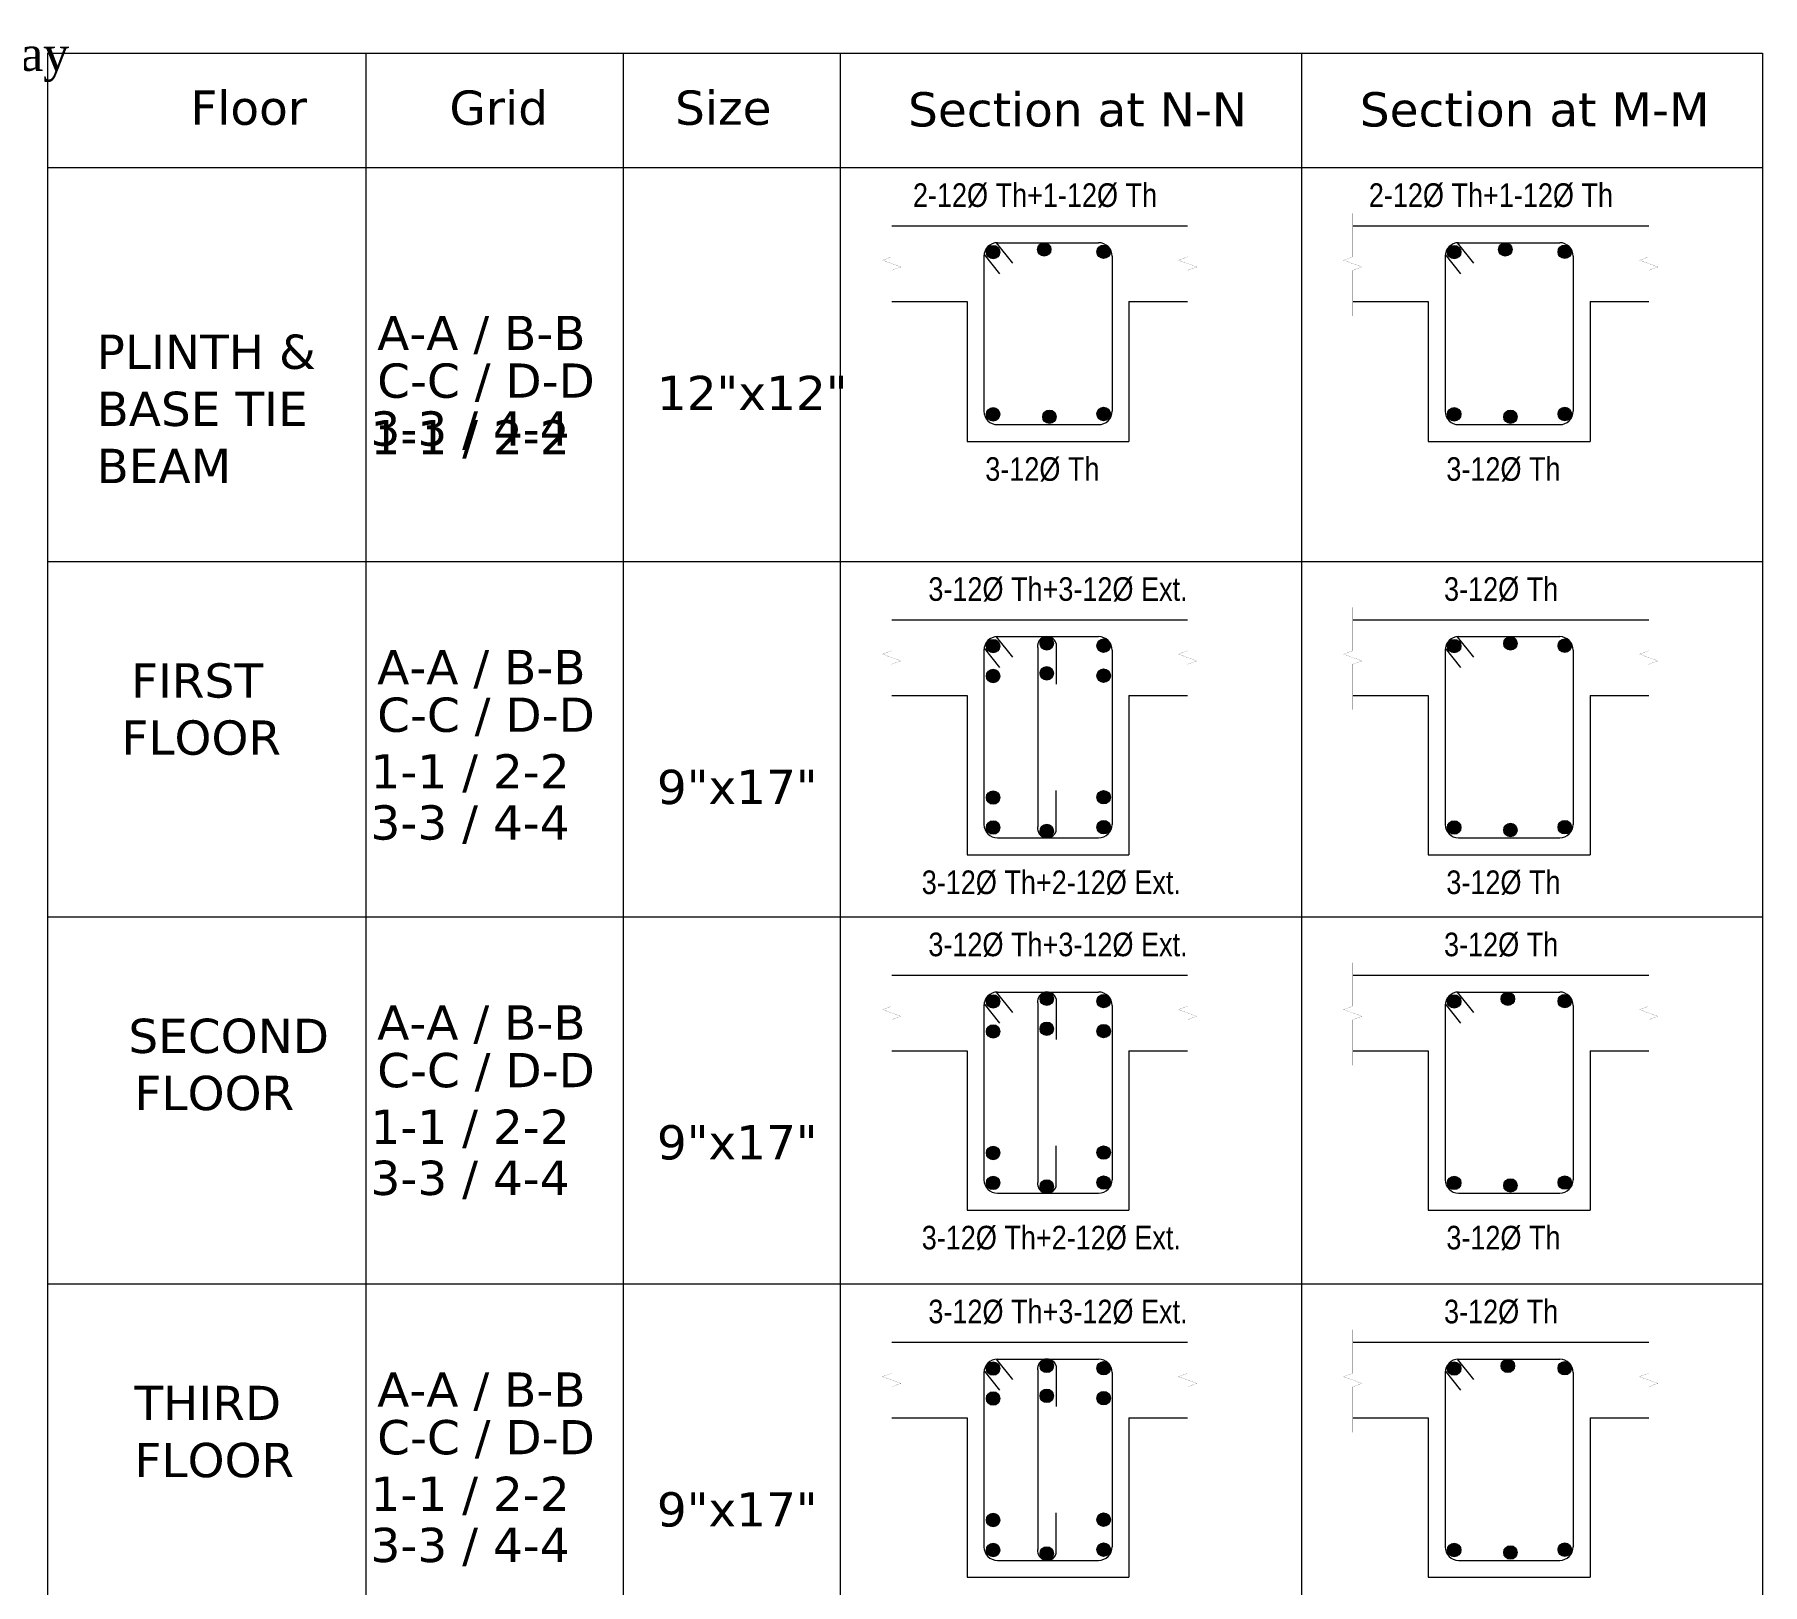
# Model space of a CAD drawing. Header units: inches. Extents: x -12073856 to 12321241, y -1226296 to 1319224.
# Drawn here: x 126744.8 to 127148.4, y 48392.5 to 48754.4 of the extents above; entities that cross this region are included whole.
import ezdxf

# ---------------------------------------------------------------- set-up
doc = ezdxf.new("R2010")
doc.units = ezdxf.units.IN
doc.header["$MEASUREMENT"] = 0
for name, color, linetype, lineweight in [('BEAM LINE', 4, 'Continuous', 9), ('Dimension', 130, 'Continuous', 9), ('DIMSTR', 5, 'Continuous', 13), ('rebAar', 3, 'Continuous', 20), ('rebar', 140, 'Continuous', 13), ('TEX', 210, 'Continuous', 25), ('TEXT', 255, 'Continuous', 35), ('WALL', 1, 'Continuous', 30), ('WALL SEC', 2, 'Continuous', 35)]:
    doc.layers.add(name, color=color, linetype=linetype, lineweight=lineweight)
doc.styles.add('dim_20', font='ARIALN.TTF')
doc.styles.get("Standard").update_dxf_attribs({"font": 'arial.ttf'})
doc.styles.add('TIMES 48', font='times.ttf', dxfattribs={"height": 4})

# ---------------------------------------------------------------- blocks, each defined once
blk = doc.blocks.new('UI')
at = {"layer": 'TEXT', "insert": (138311.57, -37723.97), "char_height": 8, "attachment_point": 7, "style": 'TIMES 48'}
blk.add_mtext('12mmø @ 6" c/c both way', dxfattribs=at)
blk = doc.blocks.new('ZDF')
at = {"layer": 'WALL SEC', "color": 0}
blk.add_blockref('UI', (-50942.25, 52471.4), dxfattribs=at)
at = {"layer": 'TEXT', "insert": (87369.31, 14747.42), "char_height": 8, "attachment_point": 7, "style": 'TIMES 48'}
blk.add_mtext('12mmø @ 6" c/c both way', dxfattribs=at)

msp = doc.modelspace()

# ---------------------------------------------------------------- hatches: boundary and pattern name
at = {"layer": 'rebar'}
h = msp.add_hatch(color=256, dxfattribs=at)
edge = h.paths.add_edge_path()
edge.add_arc((126980.64, 48704.26), 1.57, 0, 360)
h = msp.add_hatch(color=256, dxfattribs=at)
edge = h.paths.add_edge_path()
edge.add_arc((127088.34, 48704.26), 1.57, 0, 360)
h = msp.add_hatch(color=256, dxfattribs=at)
edge = h.paths.add_edge_path()
edge.add_arc((126968.7, 48703.63), 1.57, 0, 360)
h = msp.add_hatch(color=256, dxfattribs=at)
edge = h.paths.add_edge_path()
edge.add_arc((126994.52, 48703.71), 1.57, 0, 360)
h = msp.add_hatch(color=256, dxfattribs=at)
edge = h.paths.add_edge_path()
edge.add_arc((127076.39, 48703.63), 1.57, 0, 360)
h = msp.add_hatch(color=256, dxfattribs=at)
edge = h.paths.add_edge_path()
edge.add_arc((127102.22, 48703.71), 1.57, 0, 360)
h = msp.add_hatch(color=256, dxfattribs=at)
edge = h.paths.add_edge_path()
edge.add_arc((126968.7, 48665.75), 1.57, 0, 360)
h = msp.add_hatch(color=256, dxfattribs=at)
edge = h.paths.add_edge_path()
edge.add_arc((126981.85, 48665.17), 1.57, 0, 360)
h = msp.add_hatch(color=256, dxfattribs=at)
edge = h.paths.add_edge_path()
edge.add_arc((126994.52, 48665.83), 1.57, 0, 360)
h = msp.add_hatch(color=256, dxfattribs=at)
edge = h.paths.add_edge_path()
edge.add_arc((127076.39, 48665.75), 1.57, 0, 360)
h = msp.add_hatch(color=256, dxfattribs=at)
edge = h.paths.add_edge_path()
edge.add_arc((127089.54, 48665.17), 1.57, 0, 360)
h = msp.add_hatch(color=256, dxfattribs=at)
edge = h.paths.add_edge_path()
edge.add_arc((127102.22, 48665.83), 1.57, 0, 360)
h = msp.add_hatch(color=256, dxfattribs=at)
edge = h.paths.add_edge_path()
edge.add_arc((126968.7, 48611.63), 1.57, 0, 360)
h = msp.add_hatch(color=256, dxfattribs=at)
edge = h.paths.add_edge_path()
edge.add_arc((126981.23, 48612.26), 1.57, 0, 360)
h = msp.add_hatch(color=256, dxfattribs=at)
edge = h.paths.add_edge_path()
edge.add_arc((126981.23, 48612.26), 1.57, 0, 360)
h = msp.add_hatch(color=256, dxfattribs=at)
edge = h.paths.add_edge_path()
edge.add_arc((126994.52, 48611.71), 1.57, 0, 360)
h = msp.add_hatch(color=256, dxfattribs=at)
edge = h.paths.add_edge_path()
edge.add_arc((127076.39, 48611.63), 1.57, 0, 360)
h = msp.add_hatch(color=256, dxfattribs=at)
edge = h.paths.add_edge_path()
edge.add_arc((127089.54, 48612.25), 1.57, 0, 360)
h = msp.add_hatch(color=256, dxfattribs=at)
edge = h.paths.add_edge_path()
edge.add_arc((127102.22, 48611.71), 1.57, 0, 360)
h = msp.add_hatch(color=256, dxfattribs=at)
edge = h.paths.add_edge_path()
edge.add_arc((126968.7, 48604.63), 1.57, 0, 360)
h = msp.add_hatch(color=256, dxfattribs=at)
edge = h.paths.add_edge_path()
edge.add_arc((126981.23, 48605.26), 1.57, 0, 360)
h = msp.add_hatch(color=256, dxfattribs=at)
edge = h.paths.add_edge_path()
edge.add_arc((126994.52, 48604.71), 1.57, 0, 360)
h = msp.add_hatch(color=256, dxfattribs=at)
edge = h.paths.add_edge_path()
edge.add_arc((126968.7, 48576.25), 1.57, 0, 360)
h = msp.add_hatch(color=256, dxfattribs=at)
edge = h.paths.add_edge_path()
edge.add_arc((126994.52, 48576.33), 1.57, 0, 360)
h = msp.add_hatch(color=256, dxfattribs=at)
edge = h.paths.add_edge_path()
edge.add_arc((126968.7, 48569.25), 1.57, 0, 360)
h = msp.add_hatch(color=256, dxfattribs=at)
edge = h.paths.add_edge_path()
edge.add_arc((126981.23, 48568.43), 1.57, 0, 360)
h = msp.add_hatch(color=256, dxfattribs=at)
edge = h.paths.add_edge_path()
edge.add_arc((126981.23, 48568.43), 1.57, 0, 360)
h = msp.add_hatch(color=256, dxfattribs=at)
edge = h.paths.add_edge_path()
edge.add_arc((126994.52, 48569.33), 1.57, 0, 360)
h = msp.add_hatch(color=256, dxfattribs=at)
edge = h.paths.add_edge_path()
edge.add_arc((127076.39, 48569.25), 1.57, 0, 360)
h = msp.add_hatch(color=256, dxfattribs=at)
edge = h.paths.add_edge_path()
edge.add_arc((127089.54, 48568.67), 1.57, 0, 360)
h = msp.add_hatch(color=256, dxfattribs=at)
edge = h.paths.add_edge_path()
edge.add_arc((127102.22, 48569.33), 1.57, 0, 360)
h = msp.add_hatch(color=256, dxfattribs=at)
edge = h.paths.add_edge_path()
edge.add_arc((126968.7, 48528.63), 1.57, 0, 360)
h = msp.add_hatch(color=256, dxfattribs=at)
edge = h.paths.add_edge_path()
edge.add_arc((126981.23, 48529.26), 1.57, 0, 360)
h = msp.add_hatch(color=256, dxfattribs=at)
edge = h.paths.add_edge_path()
edge.add_arc((126981.23, 48529.26), 1.57, 0, 360)
h = msp.add_hatch(color=256, dxfattribs=at)
edge = h.paths.add_edge_path()
edge.add_arc((126994.52, 48528.71), 1.57, 0, 360)
h = msp.add_hatch(color=256, dxfattribs=at)
edge = h.paths.add_edge_path()
edge.add_arc((127076.39, 48528.63), 1.57, 0, 360)
h = msp.add_hatch(color=256, dxfattribs=at)
edge = h.paths.add_edge_path()
edge.add_arc((127088.93, 48529.26), 1.57, 0, 360)
h = msp.add_hatch(color=256, dxfattribs=at)
edge = h.paths.add_edge_path()
edge.add_arc((127102.22, 48528.71), 1.57, 0, 360)
h = msp.add_hatch(color=256, dxfattribs=at)
edge = h.paths.add_edge_path()
edge.add_arc((126968.7, 48521.63), 1.57, 0, 360)
h = msp.add_hatch(color=256, dxfattribs=at)
edge = h.paths.add_edge_path()
edge.add_arc((126981.23, 48522.26), 1.57, 0, 360)
h = msp.add_hatch(color=256, dxfattribs=at)
edge = h.paths.add_edge_path()
edge.add_arc((126994.52, 48521.71), 1.57, 0, 360)
h = msp.add_hatch(color=256, dxfattribs=at)
edge = h.paths.add_edge_path()
edge.add_arc((126968.7, 48493.25), 1.57, 0, 360)
h = msp.add_hatch(color=256, dxfattribs=at)
edge = h.paths.add_edge_path()
edge.add_arc((126994.52, 48493.33), 1.57, 0, 360)
h = msp.add_hatch(color=256, dxfattribs=at)
edge = h.paths.add_edge_path()
edge.add_arc((126994.52, 48486.33), 1.57, 0, 360)
h = msp.add_hatch(color=256, dxfattribs=at)
edge = h.paths.add_edge_path()
edge.add_arc((127102.22, 48486.33), 1.57, 0, 360)
h = msp.add_hatch(color=256, dxfattribs=at)
edge = h.paths.add_edge_path()
edge.add_arc((126968.7, 48486.25), 1.57, 0, 360)
h = msp.add_hatch(color=256, dxfattribs=at)
edge = h.paths.add_edge_path()
edge.add_arc((126981.23, 48485.43), 1.57, 0, 360)
h = msp.add_hatch(color=256, dxfattribs=at)
edge = h.paths.add_edge_path()
edge.add_arc((126981.23, 48485.43), 1.57, 0, 360)
h = msp.add_hatch(color=256, dxfattribs=at)
edge = h.paths.add_edge_path()
edge.add_arc((127076.39, 48486.25), 1.57, 0, 360)
h = msp.add_hatch(color=256, dxfattribs=at)
edge = h.paths.add_edge_path()
edge.add_arc((127089.54, 48485.67), 1.57, 0, 360)
h = msp.add_hatch(color=256, dxfattribs=at)
edge = h.paths.add_edge_path()
edge.add_arc((126968.7, 48442.9), 1.57, 0, 360)
h = msp.add_hatch(color=256, dxfattribs=at)
edge = h.paths.add_edge_path()
edge.add_arc((126981.23, 48443.53), 1.57, 0, 360)
h = msp.add_hatch(color=256, dxfattribs=at)
edge = h.paths.add_edge_path()
edge.add_arc((126981.23, 48443.53), 1.57, 0, 360)
h = msp.add_hatch(color=256, dxfattribs=at)
edge = h.paths.add_edge_path()
edge.add_arc((126994.52, 48442.98), 1.57, 0, 360)
h = msp.add_hatch(color=256, dxfattribs=at)
edge = h.paths.add_edge_path()
edge.add_arc((127076.39, 48442.9), 1.57, 0, 360)
h = msp.add_hatch(color=256, dxfattribs=at)
edge = h.paths.add_edge_path()
edge.add_arc((127088.93, 48443.53), 1.57, 0, 360)
h = msp.add_hatch(color=256, dxfattribs=at)
edge = h.paths.add_edge_path()
edge.add_arc((127102.22, 48442.98), 1.57, 0, 360)
h = msp.add_hatch(color=256, dxfattribs=at)
edge = h.paths.add_edge_path()
edge.add_arc((126968.7, 48435.9), 1.57, 0, 360)
h = msp.add_hatch(color=256, dxfattribs=at)
edge = h.paths.add_edge_path()
edge.add_arc((126981.23, 48436.53), 1.57, 0, 360)
h = msp.add_hatch(color=256, dxfattribs=at)
edge = h.paths.add_edge_path()
edge.add_arc((126994.52, 48435.98), 1.57, 0, 360)
h = msp.add_hatch(color=256, dxfattribs=at)
edge = h.paths.add_edge_path()
edge.add_arc((126968.7, 48407.52), 1.57, 0, 360)
h = msp.add_hatch(color=256, dxfattribs=at)
edge = h.paths.add_edge_path()
edge.add_arc((126994.52, 48407.6), 1.57, 0, 360)
h = msp.add_hatch(color=256, dxfattribs=at)
edge = h.paths.add_edge_path()
edge.add_arc((126968.7, 48400.52), 1.57, 0, 360)
h = msp.add_hatch(color=256, dxfattribs=at)
edge = h.paths.add_edge_path()
edge.add_arc((126981.23, 48399.7), 1.57, 0, 360)
h = msp.add_hatch(color=256, dxfattribs=at)
edge = h.paths.add_edge_path()
edge.add_arc((126981.23, 48399.7), 1.57, 0, 360)
h = msp.add_hatch(color=256, dxfattribs=at)
edge = h.paths.add_edge_path()
edge.add_arc((126994.52, 48400.6), 1.57, 0, 360)
h = msp.add_hatch(color=256, dxfattribs=at)
edge = h.paths.add_edge_path()
edge.add_arc((127076.39, 48400.52), 1.57, 0, 360)
h = msp.add_hatch(color=256, dxfattribs=at)
edge = h.paths.add_edge_path()
edge.add_arc((127089.54, 48399.94), 1.57, 0, 360)
h = msp.add_hatch(color=256, dxfattribs=at)
edge = h.paths.add_edge_path()
edge.add_arc((127102.22, 48400.6), 1.57, 0, 360)

# ---------------------------------------------------------------- linework, layer by layer
for points in [[(126945.02, 48712.7, 0.0315, 0.0315, 0), (126945.02, 48702.53, 0.0315, 0.0315, 0), (126942.86, 48701.74, 0.0315, 0.0315, 0), (126947.18, 48700.17, 0.0315, 0.0315, 0), (126945.02, 48699.38, 0.0315, 0.0315, 0), (126945.02, 48688.75, 0, 0, 0)], [(127014.14, 48712.7, 0.0315, 0.0315, 0), (127014.14, 48702.53, 0.0315, 0.0315, 0), (127011.98, 48701.74, 0.0315, 0.0315, 0), (127016.31, 48700.17, 0.0315, 0.0315, 0), (127014.14, 48699.38, 0.0315, 0.0315, 0), (127014.14, 48688.75, 0, 0, 0)], [(127052.71, 48712.7, 0.0315, 0.0315, 0), (127052.71, 48702.53, 0.0315, 0.0315, 0), (127050.55, 48701.74, 0.0315, 0.0315, 0), (127054.88, 48700.17, 0.0315, 0.0315, 0), (127052.71, 48699.38, 0.0315, 0.0315, 0), (127052.71, 48688.75, 0, 0, 0)], [(127121.84, 48712.7, 0.0315, 0.0315, 0), (127121.84, 48702.53, 0.0315, 0.0315, 0), (127119.68, 48701.74, 0.0315, 0.0315, 0), (127124, 48700.17, 0.0315, 0.0315, 0), (127121.84, 48699.38, 0.0315, 0.0315, 0), (127121.84, 48688.75, 0, 0, 0)], [(126945.02, 48620.7, 0.0315, 0.0315, 0), (126945.02, 48610.53, 0.0315, 0.0315, 0), (126942.86, 48609.74, 0.0315, 0.0315, 0), (126947.18, 48608.16, 0.0315, 0.0315, 0), (126945.02, 48607.38, 0.0315, 0.0315, 0), (126945.02, 48596.74, 0, 0, 0)], [(127014.14, 48620.7, 0.0315, 0.0315, 0), (127014.14, 48610.53, 0.0315, 0.0315, 0), (127011.98, 48609.74, 0.0315, 0.0315, 0), (127016.31, 48608.16, 0.0315, 0.0315, 0), (127014.14, 48607.38, 0.0315, 0.0315, 0), (127014.14, 48596.74, 0, 0, 0)], [(127052.71, 48620.7, 0.0315, 0.0315, 0), (127052.71, 48610.53, 0.0315, 0.0315, 0), (127050.55, 48609.74, 0.0315, 0.0315, 0), (127054.88, 48608.16, 0.0315, 0.0315, 0), (127052.71, 48607.38, 0.0315, 0.0315, 0), (127052.71, 48596.74, 0, 0, 0)], [(127121.84, 48620.7, 0.0315, 0.0315, 0), (127121.84, 48610.53, 0.0315, 0.0315, 0), (127119.68, 48609.74, 0.0315, 0.0315, 0), (127124, 48608.16, 0.0315, 0.0315, 0), (127121.84, 48607.38, 0.0315, 0.0315, 0), (127121.84, 48596.74, 0, 0, 0)], [(126945.02, 48537.7, 0.0315, 0.0315, 0), (126945.02, 48527.53, 0.0315, 0.0315, 0), (126942.86, 48526.74, 0.0315, 0.0315, 0), (126947.18, 48525.16, 0.0315, 0.0315, 0), (126945.02, 48524.38, 0.0315, 0.0315, 0), (126945.02, 48513.75, 0, 0, 0)], [(127014.14, 48537.7, 0.0315, 0.0315, 0), (127014.14, 48527.53, 0.0315, 0.0315, 0), (127011.98, 48526.74, 0.0315, 0.0315, 0), (127016.31, 48525.16, 0.0315, 0.0315, 0), (127014.14, 48524.38, 0.0315, 0.0315, 0), (127014.14, 48513.75, 0, 0, 0)], [(127052.71, 48537.7, 0.0315, 0.0315, 0), (127052.71, 48527.53, 0.0315, 0.0315, 0), (127050.55, 48526.74, 0.0315, 0.0315, 0), (127054.88, 48525.16, 0.0315, 0.0315, 0), (127052.71, 48524.38, 0.0315, 0.0315, 0), (127052.71, 48513.75, 0, 0, 0)], [(127121.84, 48537.7, 0.0315, 0.0315, 0), (127121.84, 48527.53, 0.0315, 0.0315, 0), (127119.68, 48526.74, 0.0315, 0.0315, 0), (127124, 48525.16, 0.0315, 0.0315, 0), (127121.84, 48524.38, 0.0315, 0.0315, 0), (127121.84, 48513.75, 0, 0, 0)], [(126945.02, 48451.97, 0.0315, 0.0315, 0), (126945.02, 48441.8, 0.0315, 0.0315, 0), (126942.86, 48441.01, 0.0315, 0.0315, 0), (126947.18, 48439.43, 0.0315, 0.0315, 0), (126945.02, 48438.65, 0.0315, 0.0315, 0), (126945.02, 48428.01, 0, 0, 0)], [(127014.14, 48451.97, 0.0315, 0.0315, 0), (127014.14, 48441.8, 0.0315, 0.0315, 0), (127011.98, 48441.01, 0.0315, 0.0315, 0), (127016.31, 48439.43, 0.0315, 0.0315, 0), (127014.14, 48438.65, 0.0315, 0.0315, 0), (127014.14, 48428.01, 0, 0, 0)], [(127052.71, 48451.97, 0.0315, 0.0315, 0), (127052.71, 48441.8, 0.0315, 0.0315, 0), (127050.55, 48441.01, 0.0315, 0.0315, 0), (127054.88, 48439.43, 0.0315, 0.0315, 0), (127052.71, 48438.65, 0.0315, 0.0315, 0), (127052.71, 48428.01, 0, 0, 0)], [(127121.84, 48451.97, 0.0315, 0.0315, 0), (127121.84, 48441.8, 0.0315, 0.0315, 0), (127119.68, 48441.01, 0.0315, 0.0315, 0), (127124, 48439.43, 0.0315, 0.0315, 0), (127121.84, 48438.65, 0.0315, 0.0315, 0), (127121.84, 48428.01, 0, 0, 0)]]:
    msp.add_lwpolyline(points, format="xyseb")
at = {"layer": 'BEAM LINE'}
for p, q in [((126945.02, 48709.77), (127014.14, 48709.77)), ((127052.71, 48709.77), (127121.84, 48709.77)), ((126945.02, 48692.08), (126962.63, 48692.08)), ((126962.63, 48692.08), (126962.63, 48659.4)), ((127000.43, 48692.08), (127000.43, 48659.4)), ((127000.43, 48692.08), (127014.14, 48692.08)), ((127052.71, 48692.08), (127070.33, 48692.08)), ((127070.33, 48692.08), (127070.33, 48659.4)), ((127108.13, 48692.08), (127108.13, 48659.4)), ((127108.13, 48692.08), (127121.84, 48692.08)), ((126962.63, 48659.4), (127000.43, 48659.4)), ((127070.33, 48659.4), (127108.13, 48659.4)), ((126945.02, 48617.76), (127014.14, 48617.76)), ((127052.71, 48617.76), (127121.84, 48617.76)), ((126945.02, 48600.08), (126962.63, 48600.08)), ((126962.63, 48600.08), (126962.63, 48562.9)), ((127000.43, 48600.08), (127000.43, 48562.9)), ((127000.43, 48600.08), (127014.14, 48600.08)), ((127052.71, 48600.08), (127070.33, 48600.08)), ((127070.33, 48600.08), (127070.33, 48562.9)), ((127108.13, 48600.08), (127108.13, 48562.9)), ((127108.13, 48600.08), (127121.84, 48600.08)), ((126962.63, 48562.9), (127000.43, 48562.9)), ((127070.33, 48562.9), (127108.13, 48562.9)), ((126945.02, 48534.77), (127014.14, 48534.77)), ((127052.71, 48534.77), (127121.84, 48534.77)), ((126945.02, 48517.08), (126962.63, 48517.08)), ((126962.63, 48517.08), (126962.63, 48479.9)), ((127000.43, 48517.08), (127000.43, 48479.9)), ((127000.43, 48517.08), (127014.14, 48517.08)), ((127052.71, 48517.08), (127070.33, 48517.08)), ((127070.33, 48517.08), (127070.33, 48479.9)), ((127108.13, 48517.08), (127108.13, 48479.9)), ((127108.13, 48517.08), (127121.84, 48517.08)), ((126962.63, 48479.9), (127000.43, 48479.9)), ((127070.33, 48479.9), (127108.13, 48479.9)), ((126945.02, 48449.03), (127014.14, 48449.03)), ((127052.71, 48449.03), (127121.84, 48449.03)), ((126945.02, 48431.35), (126962.63, 48431.35)), ((126962.63, 48431.35), (126962.63, 48394.17)), ((127000.43, 48431.35), (127000.43, 48394.17)), ((127000.43, 48431.35), (127014.14, 48431.35)), ((127052.71, 48431.35), (127070.33, 48431.35)), ((127070.33, 48431.35), (127070.33, 48394.17)), ((127108.13, 48431.35), (127108.13, 48394.17)), ((127108.13, 48431.35), (127121.84, 48431.35)), ((126962.63, 48394.17), (127000.43, 48394.17)), ((127070.33, 48394.17), (127108.13, 48394.17))]:
    msp.add_line(p, q, dxfattribs=at)
at = {"layer": 'Dimension'}
for p, q in [((126747.86, 48750.08), (126747.86, 48723.39)), ((126747.86, 48750.08), (127148.4, 48750.08)), ((126822.19, 48750.08), (126822.19, 48723.39)), ((126882.3, 48750.08), (126882.3, 48723.39)), ((126933.01, 48750.08), (126933.01, 48613.7)), ((127040.71, 48750.08), (127040.71, 48504.02)), ((127148.4, 48750.08), (127148.4, 48613.7)), ((126822.19, 48737.36), (126822.19, 48627.67)), ((126747.86, 48723.39), (126747.86, 48613.7)), ((126747.86, 48723.39), (127148.4, 48723.39)), ((126747.86, 48723.39), (127148.4, 48723.39)), ((126747.86, 48723.39), (127148.4, 48723.39)), ((126882.3, 48723.39), (126882.3, 48613.7)), ((126822.19, 48645.36), (126822.19, 48535.67)), ((126747.86, 48631.39), (127148.4, 48631.39)), ((126747.86, 48631.39), (126747.86, 48521.7)), ((126747.86, 48631.39), (127148.4, 48631.39)), ((126747.86, 48631.39), (127148.4, 48631.39)), ((126882.3, 48631.39), (126882.3, 48521.7)), ((126933.01, 48631.39), (126933.01, 48521.7)), ((127148.4, 48631.39), (127148.4, 48521.7)), ((126822.19, 48562.36), (126822.19, 48452.67)), ((126747.86, 48548.39), (127148.4, 48548.39)), ((126747.86, 48548.39), (127148.4, 48548.39)), ((126747.86, 48548.39), (126747.86, 48438.7)), ((126747.86, 48548.39), (127148.4, 48548.39)), ((126747.86, 48548.39), (127148.4, 48548.39)), ((126882.3, 48548.39), (126882.3, 48438.7)), ((126933.01, 48548.39), (126933.01, 48438.7)), ((127040.71, 48548.39), (127040.71, 48438.7)), ((127148.4, 48548.39), (127148.4, 48438.7)), ((126822.19, 48476.63), (126822.19, 48366.94)), ((126747.86, 48462.66), (127148.4, 48462.66)), ((126747.86, 48462.66), (127148.4, 48462.66)), ((126747.86, 48462.66), (127148.4, 48462.66)), ((126747.86, 48462.66), (126747.86, 48352.97)), ((126747.86, 48462.66), (127148.4, 48462.66)), ((126747.86, 48462.66), (127148.4, 48462.66)), ((126882.3, 48462.66), (126882.3, 48352.97)), ((126933.01, 48462.66), (126933.01, 48352.97)), ((127040.71, 48462.66), (127040.71, 48352.97)), ((127148.4, 48462.66), (127148.4, 48352.97))]:
    msp.add_line(p, q, dxfattribs=at)
at = {"layer": 'rebAar', "ltscale": 0.25}
for p, q in [((126966.57, 48702.68), (126966.57, 48666.49)), ((126966.6, 48703.1), (126970.19, 48698.59)), ((126969.44, 48705.82), (126973.22, 48701.07)), ((126969.72, 48705.83), (126993.34, 48705.83)), ((126996.49, 48702.68), (126996.49, 48666.49)), ((127074.27, 48702.68), (127074.27, 48666.49)), ((127074.3, 48703.1), (127077.88, 48698.59)), ((127077.13, 48705.82), (127080.91, 48701.07)), ((127077.42, 48705.83), (127101.04, 48705.83)), ((127104.19, 48702.68), (127104.19, 48666.49)), ((126969.72, 48663.34), (126993.34, 48663.34)), ((127077.42, 48663.34), (127101.04, 48663.34)), ((126969.44, 48613.81), (126973.22, 48609.07)), ((126969.72, 48613.83), (126993.34, 48613.83)), ((127077.13, 48613.81), (127080.91, 48609.07)), ((127077.42, 48613.83), (127101.04, 48613.83)), ((126966.57, 48610.68), (126966.57, 48569.99)), ((126966.6, 48611.1), (126970.19, 48606.59)), ((126979.11, 48611.31), (126979.11, 48569.38)), ((126983.43, 48612.26), (126983.43, 48602.76)), ((126996.49, 48610.68), (126996.49, 48569.99)), ((127074.27, 48610.68), (127074.27, 48569.99)), ((127074.3, 48611.1), (127077.88, 48606.59)), ((127104.19, 48610.68), (127104.19, 48569.99)), ((126983.43, 48568.43), (126983.43, 48577.92)), ((126969.72, 48566.84), (126993.34, 48566.84)), ((127077.42, 48566.84), (127101.04, 48566.84)), ((126969.44, 48530.82), (126973.22, 48526.07)), ((126969.72, 48530.83), (126993.34, 48530.83)), ((126979.11, 48528.31), (126979.11, 48486.38)), ((126983.43, 48529.26), (126983.43, 48519.76)), ((127077.13, 48530.82), (127080.91, 48526.07)), ((127077.42, 48530.83), (127101.04, 48530.83)), ((126966.57, 48527.68), (126966.57, 48486.99)), ((126966.6, 48528.1), (126970.19, 48523.59)), ((126996.49, 48527.68), (126996.49, 48486.99)), ((127074.27, 48527.68), (127074.27, 48486.99)), ((127074.3, 48528.1), (127077.88, 48523.59)), ((127104.19, 48527.68), (127104.19, 48486.99)), ((126983.43, 48485.43), (126983.43, 48494.92)), ((126969.72, 48483.84), (126993.34, 48483.84)), ((127077.42, 48483.84), (127101.04, 48483.84)), ((126969.44, 48445.08), (126973.22, 48440.34)), ((126969.72, 48445.1), (126993.34, 48445.1)), ((126983.43, 48443.53), (126983.43, 48434.03)), ((127077.13, 48445.08), (127080.91, 48440.34)), ((127077.42, 48445.1), (127101.04, 48445.1)), ((126966.57, 48441.95), (126966.57, 48401.25)), ((126966.6, 48442.37), (126970.19, 48437.86)), ((126979.11, 48442.58), (126979.11, 48400.65)), ((126996.49, 48441.95), (126996.49, 48401.25)), ((127074.27, 48441.95), (127074.27, 48401.25)), ((127074.3, 48442.37), (127077.88, 48437.86)), ((127104.19, 48441.95), (127104.19, 48401.25)), ((126983.43, 48399.7), (126983.43, 48409.19)), ((126969.72, 48398.1), (126993.34, 48398.1)), ((127077.42, 48398.1), (127101.04, 48398.1))]:
    msp.add_line(p, q, dxfattribs=at)
for centre, radius, start, end in [((126969.72, 48702.68), 3.15, 90, 180), ((126993.34, 48702.68), 3.15, 0, 90), ((127077.42, 48702.68), 3.15, 90, 180), ((127101.04, 48702.68), 3.15, 0, 90), ((126969.72, 48666.49), 3.15, 180, 270), ((126993.34, 48666.49), 3.15, 270, 0), ((127077.42, 48666.49), 3.15, 180, 270), ((127101.04, 48666.49), 3.15, 270, 0), ((126969.72, 48610.68), 3.15, 90, 180), ((126981.3, 48611.63), 2.22, 16.3745, 188.4738), ((126993.34, 48610.68), 3.15, 0, 90), ((127077.42, 48610.68), 3.15, 90, 180), ((127101.04, 48610.68), 3.15, 0, 90), ((126969.72, 48569.99), 3.15, 180, 270), ((126981.3, 48569.05), 2.22, 171.5262, 343.6255), ((126993.34, 48569.99), 3.15, 270, 0), ((127077.42, 48569.99), 3.15, 180, 270), ((127101.04, 48569.99), 3.15, 270, 0), ((126969.72, 48527.68), 3.15, 90, 180), ((126981.3, 48528.63), 2.22, 16.3745, 188.4738), ((126993.34, 48527.68), 3.15, 0, 90), ((127077.42, 48527.68), 3.15, 90, 180), ((127101.04, 48527.68), 3.15, 0, 90), ((126969.72, 48486.99), 3.15, 180, 270), ((126981.3, 48486.05), 2.22, 171.5262, 343.6255), ((126993.34, 48486.99), 3.15, 270, 0), ((127077.42, 48486.99), 3.15, 180, 270), ((127101.04, 48486.99), 3.15, 270, 0), ((126969.72, 48441.95), 3.15, 90, 180), ((126981.3, 48442.9), 2.22, 16.3745, 188.4738), ((126993.34, 48441.95), 3.15, 0, 90), ((127077.42, 48441.95), 3.15, 90, 180), ((127101.04, 48441.95), 3.15, 0, 90), ((126969.72, 48401.25), 3.15, 180, 270), ((126981.3, 48400.32), 2.22, 171.5262, 343.6255), ((126993.34, 48401.25), 3.15, 270, 0), ((127077.42, 48401.25), 3.15, 180, 270), ((127101.04, 48401.25), 3.15, 270, 0)]:
    msp.add_arc(centre, radius, start, end, dxfattribs=at)
at = {"layer": 'rebar'}
for centre in [(126980.64, 48704.26), (127088.34, 48704.26), (126968.7, 48703.63), (126994.52, 48703.71), (127076.39, 48703.63), (127102.22, 48703.71), (126968.7, 48665.75), (126981.85, 48665.17), (126994.52, 48665.83), (127076.39, 48665.75), (127089.54, 48665.17), (127102.22, 48665.83), (126968.7, 48611.63), (126981.23, 48612.26), (126981.23, 48612.26), (126994.52, 48611.71), (127076.39, 48611.63), (127089.54, 48612.25), (127102.22, 48611.71), (126968.7, 48604.63), (126981.23, 48605.26), (126994.52, 48604.71), (126968.7, 48576.25), (126994.52, 48576.33), (126968.7, 48569.25), (126981.23, 48568.43), (126981.23, 48568.43), (126994.52, 48569.33), (127076.39, 48569.25), (127089.54, 48568.67), (127102.22, 48569.33), (126968.7, 48528.63), (126981.23, 48529.26), (126981.23, 48529.26), (126994.52, 48528.71), (127076.39, 48528.63), (127088.93, 48529.26), (127102.22, 48528.71), (126968.7, 48521.63), (126981.23, 48522.26), (126994.52, 48521.71), (126968.7, 48493.25), (126994.52, 48493.33), (126994.52, 48486.33), (127102.22, 48486.33), (126968.7, 48486.25), (126981.23, 48485.43), (126981.23, 48485.43), (127076.39, 48486.25), (127089.54, 48485.67), (126968.7, 48442.9), (126981.23, 48443.53), (126981.23, 48443.53), (126994.52, 48442.98), (127076.39, 48442.9), (127088.93, 48443.53), (127102.22, 48442.98), (126968.7, 48435.9), (126981.23, 48436.53), (126994.52, 48435.98), (126968.7, 48407.52), (126994.52, 48407.6), (126968.7, 48400.52), (126981.23, 48399.7), (126981.23, 48399.7), (126994.52, 48400.6), (127076.39, 48400.52), (127089.54, 48399.94), (127102.22, 48400.6)]:
    msp.add_circle(centre, 1.57, dxfattribs=at)

# ---------------------------------------------------------------- block references
at = {"layer": 'WALL', "linetype": 'ByBlock'}
msp.add_blockref('ZDF', (39253.73, 33995.9), dxfattribs=at)

# ---------------------------------------------------------------- texts
at = {"layer": 'DIMSTR', "style": 'dim_20'}
for s, height, p in [('2-12Ø Th+1-12Ø Th', 5.5118, (126949.97, 48714.19)), ('2-12Ø Th+1-12Ø Th', 5.5118, (127056.46, 48714.19)), ('3-12Ø Th', 5.512, (126966.87, 48650.22)), ('3-12Ø Th', 5.512, (127074.57, 48650.22)), ('3-12Ø Th+3-12Ø Ext.', 5.5118, (126953.58, 48622.19)), ('3-12Ø Th', 5.512, (127074.03, 48622.19)), ('3-12Ø Th+2-12Ø Ext.', 5.5118, (126952.03, 48553.71)), ('3-12Ø Th', 5.512, (127074.57, 48553.71)), ('3-12Ø Th+3-12Ø Ext.', 5.5118, (126953.58, 48539.19)), ('3-12Ø Th', 5.512, (127074.03, 48539.19)), ('3-12Ø Th+2-12Ø Ext.', 5.5118, (126952.03, 48470.72)), ('3-12Ø Th', 5.512, (127074.57, 48470.72)), ('3-12Ø Th+3-12Ø Ext.', 5.5118, (126953.58, 48453.46)), ('3-12Ø Th', 5.512, (127074.03, 48453.46))]:
    msp.add_text(s, height=height, dxfattribs=at).set_placement(p)
at = {"layer": 'TEX', "char_height": 8, "attachment_point": 1}
for s, insert, width in [('{\\fVerdana|b0|i0|c0|p34;\\C7;Floor}', (126781.18, 48741.38), 24.623), ('{\\fVerdana|b0|i0|c0|p34;\\C7;Grid}', (126841.71, 48741.38), 24.623), ('{\\fVerdana|b0|i0|c0|p34;\\C7;Size}', (126894.41, 48741.38), 24.623), ('{\\fVerdana|b0|i0|c0|p34;\\C7;Section at N-N}', (126948.84, 48740.98), 94.0857), ('{\\fVerdana|b0|i0|c0|p34;\\C7; Section at M-M}', (127050.87, 48740.98), 94.0857), ('\\pi6.188;{\\fVerdana|b0|i0|c0|p34;\\C7;A-A / B-B}', (126818.65, 48688.74), 85.5904), ('{\\fVerdana|b0|i0|c0|p34;\\C7;PLINTH & BASE TIE BEAM}', (126759.29, 48684.37), 78.6872), ('\\pi6.188;{\\fVerdana|b0|i0|c0|p34;\\C7;C-C / D-D}', (126818.65, 48677.63), 85.5904), ('\\pi24.75;{\\fVerdana|b0|i0|c0|p34;\\C7;12"x12"}', (126865.41, 48674.74), 85.5904), ('\\pi24.7504;{\\fVerdana|b0|i0|c0|p34;\\C7;    3-3 / 4-4  }', (126784.57, 48666.44), 101.3578), ('\\pi24.75;{\\fVerdana|b0|i0|c0|p34;\\C7;    1-1 / 2-2  }', (126784.57, 48664.4), 101.3578), ('\\pi6.188;{\\fVerdana|b0|i0|c0|p34;\\C7;A-A / B-B}', (126818.65, 48610.71), 85.5904), ('\\pi19.71;{\\fVerdana|b0|i0|c0|p34;\\C7;FIRST \\P\\pi0;     FLOOR}', (126747.62, 48607.6), 85.5904), ('\\pi6.188;{\\fVerdana|b0|i0|c0|p34;\\C7;C-C / D-D}', (126818.65, 48599.6), 85.5904), ('\\pi24.75;{\\fVerdana|b0|i0|c0|p34;\\C7;    1-1 / 2-2  }', (126784.57, 48586.37), 101.3578), ('\\pi24.75;{\\fVerdana|b0|i0|c0|p34;\\C7;9"x17"}', (126865.41, 48582.74), 85.5904), ('\\pi24.7504;{\\fVerdana|b0|i0|c0|p34;\\C7;    3-3 / 4-4  }', (126784.57, 48574.44), 101.3578), ('\\pi19.71;{\\fVerdana|b0|i0|c0|p34;\\C7; SECOND\\P\\pi24.6;FLOOR}', (126743.52, 48524.6), 85.5904), ('\\pi6.188;{\\fVerdana|b0|i0|c0|p34;\\C7;A-A / B-B}', (126818.65, 48527.71), 85.5904), ('\\pi6.188;{\\fVerdana|b0|i0|c0|p34;\\C7;C-C / D-D}', (126818.65, 48516.6), 85.5904), ('\\pi24.75;{\\fVerdana|b0|i0|c0|p34;\\C7;    1-1 / 2-2  }', (126784.57, 48503.37), 101.3578), ('\\pi24.75;{\\fVerdana|b0|i0|c0|p34;\\C7;9"x17"}', (126865.41, 48499.74), 85.5904), ('\\pi24.7504;{\\fVerdana|b0|i0|c0|p34;\\C7;    3-3 / 4-4  }', (126784.57, 48491.44), 101.3578), ('\\pi6.188;{\\fVerdana|b0|i0|c0|p34;\\C7;A-A / B-B}', (126818.65, 48441.98), 85.5904), ('\\pi24.6;{\\fVerdana|b0|i0|c0|p34;\\C7;THIRD\\PFLOOR}', (126743.52, 48438.87), 85.5904), ('\\pi6.188;{\\fVerdana|b0|i0|c0|p34;\\C7;C-C / D-D}', (126818.65, 48430.87), 85.5904), ('\\pi24.75;{\\fVerdana|b0|i0|c0|p34;\\C7;    1-1 / 2-2  }', (126784.57, 48417.64), 101.3578), ('\\pi24.75;{\\fVerdana|b0|i0|c0|p34;\\C7;9"x17"}', (126865.41, 48414.01), 85.5904), ('\\pi24.7504;{\\fVerdana|b0|i0|c0|p34;\\C7;    3-3 / 4-4  }', (126784.57, 48405.71), 101.3578)]:
    msp.add_mtext(s, dxfattribs=dict(at, insert=insert, width=width))

doc.saveas('drawing.dxf')
